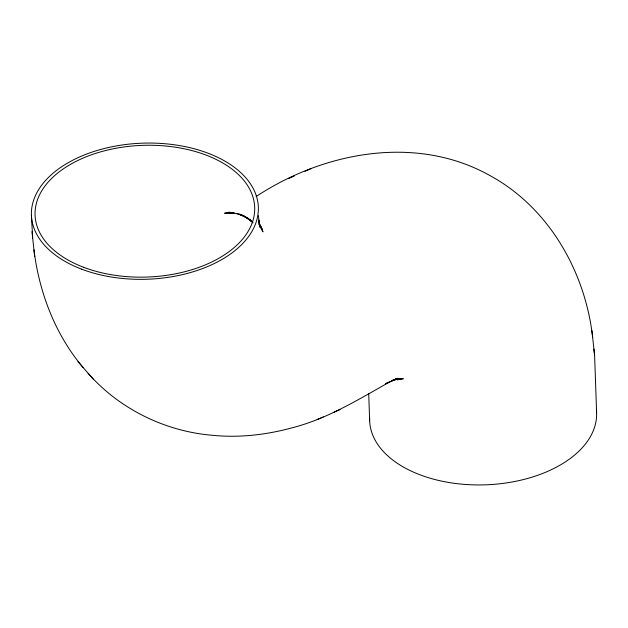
<?xml version="1.0" encoding="UTF-8"?>
<svg xmlns="http://www.w3.org/2000/svg" width="628" height="628" viewBox="0 0 628 628"><rect width="100%" height="100%" fill="white"/><g stroke="black" fill="none" stroke-linecap="round" stroke-linejoin="round"><path stroke-width="0.94" d="M256.153 196.517C323.797 151.882 416.089 134.361 489.605 175.377C548.778 207.405 585.272 271.618 592.651 337.369M88.132 373.307C119.461 409.071 165.29 431.436 212.57 435.306C239.692 438.014 267.214 434.733 293.417 427.448C328.342 418.311 359.153 399.047 390.326 381.604L385.356 383.786M233.679 212.484L231.944 213.253L233.647 212.507M385.419 383.755L397.846 378.299L391.676 381L398.733 378.543L391.911 380.505L398.521 378.841L395.773 379.273M304.996 171.295L311.166 168.587M288.425 178.595L294.226 176.052M317.124 419.622L323.294 416.914M334.222 412.086L340.023 409.542M232.384 212.554L230.547 213.198L232.431 212.656M231.952 212.609L230.217 213.041L232.878 212.625M232.682 212.633L224.549 213.198L232.211 212.916L226.386 212.515L234.197 213.135M395.593 379.328L403.325 378.786L395.412 379.077L400.931 379.461L395.554 379.037M228.804 212.083L241.89 214.627M395.263 379.288L397.956 379.814L395.412 379.312M236.623 213.606L244.214 215.977L239.315 214.352L246.671 217.578L242.125 215.349L249.096 219.376L244.896 216.55L251.365 221.307L247.503 217.877L252.707 222.673M258.979 224.157L261.374 226.912M249.842 219.219L253.053 222.916M33.951 249.858C39.226 292.562 55.272 334.748 83.288 367.733M77.974 361.618L93.533 379.516M259.921 225.86L262.473 229.565L259.827 225.64M259.717 225.64L263.006 231.858L259.191 223.874L260.534 227.399L258.626 220.695L260.337 227.579L258.901 220.075L259.647 226.771L258.422 215.663M593.907 349.082L594.606 355.37L596.6 412.745M31.4 215.255L32.672 237.981M591.906 330.673L594.606 355.37M31.973 231.685L34.697 256.554M368.714 393.764L369.656 420.846M596.419 410.131A113.55 68.083 -2 0 1 485.672 484.824A113.55 68.083 -2 0 1 369.641 418.224M81.64 269.169A113.55 68.083 -2 0 0 258.116 213.269A113.55 68.083 -2 0 0 94.859 151.183A113.55 68.083 -2 0 0 81.64 269.169M83.681 267.3A109.884 65.885 -2 0 0 254.466 213.206A109.884 65.885 -2 0 0 96.477 153.114A109.884 65.885 -2 0 0 83.681 267.3"/></g></svg>
